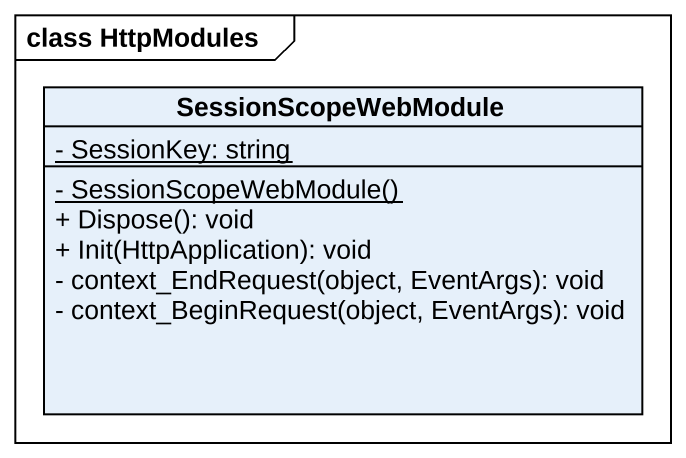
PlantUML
@startuml
mainframe class HttpModules
hide circle
hide empty members
skinparam classAttributeIconSize 0
class SessionScopeWebModule {
  {static} - SessionKey: string
  {static} - SessionScopeWebModule()
  + Dispose(): void
  + Init(HttpApplication): void
  - context_EndRequest(object, EventArgs): void
  - context_BeginRequest(object, EventArgs): void
}
@enduml
